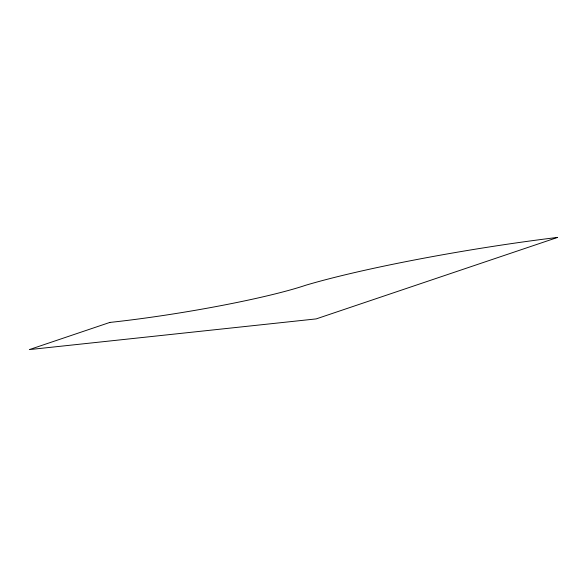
<?xml version="1.0" encoding="UTF-8"?>
<svg xmlns="http://www.w3.org/2000/svg" width="587" height="587" viewBox="0 0 587 587"><rect width="100%" height="100%" fill="white"/><g stroke="black" fill="none" stroke-linecap="round" stroke-linejoin="round"><path stroke-width="0.88" d="M109.835 322.432L29.35 349.595L316.188 318.902L557.65 237.405A214.747 20.582 -9.3 0 0 305.754 285.231A145.803 13.978 -9.3 0 1 109.835 322.432"/></g></svg>
